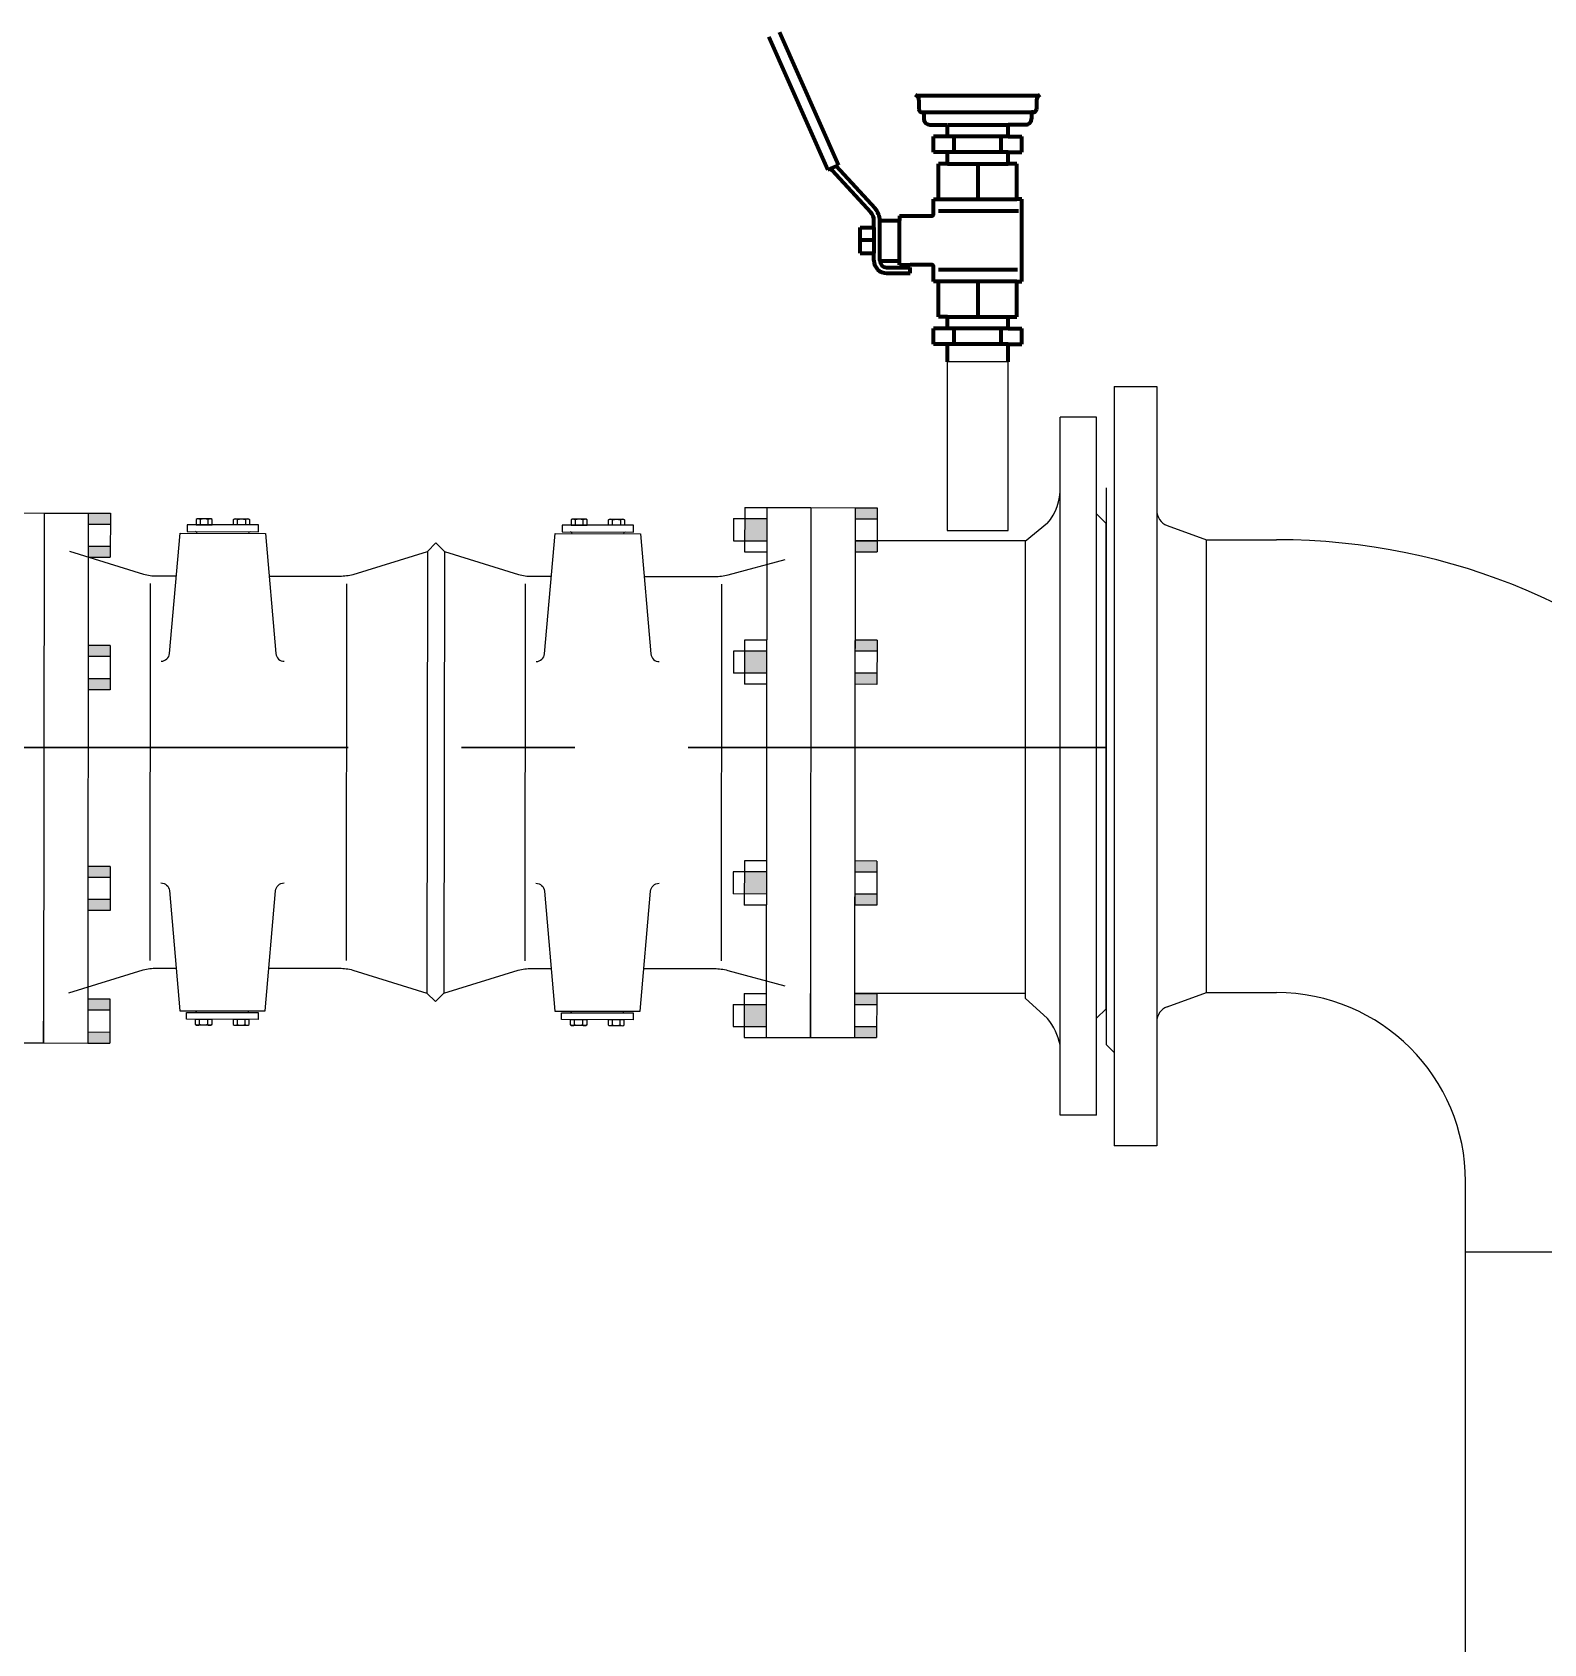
# Model space of a CAD drawing. Header units: inches. Extents: x 191440 to 383551, y 141449 to 284946.
# Drawn here: x 191806.256 to 191807.924, y 141608.805 to 141610.582 of the extents above; entities that cross this region are included whole.
import ezdxf

# ---------------------------------------------------------------- set-up
doc = ezdxf.new("R2010")
doc.units = ezdxf.units.IN
doc.header["$MEASUREMENT"] = 0
doc.linetypes.add('AUSGEZOGEN', pattern=[0])
doc.linetypes.add('CENTER', pattern=[2, 1.25, -0.25, 0.25, -0.25])
for name, color, linetype in [('ARMATURE', 2, 'Continuous'), ('CO', 4, 'Continuous'), ('PIPE', 7, 'AUSGEZOGEN')]:
    doc.layers.add(name, color=color, linetype=linetype)
doc.layers.add('P', color=250, linetype='Continuous', lineweight=100)
doc.layers.add('PIPING', color=40, linetype='Continuous', lineweight=30)

# ---------------------------------------------------------------- blocks, each defined once
blk = doc.blocks.new('FLANGE')
h = blk.add_hatch(color=256)
h.dxf.hatch_style = 1
h.paths.add_polyline_path([(2834.85683, 2262.32532), (2834.86433, 2262.32532), (2834.86433, 2262.31782), (2834.85683, 2262.31782)])
h.paths.add_polyline_path([(2834.85683, 2262.27282), (2834.85683, 2262.28032), (2834.86433, 2262.28032), (2834.86433, 2262.27282)])
h.paths.add_polyline_path([(2834.85683, 2262.39282), (2834.85683, 2262.40032), (2834.86433, 2262.40032), (2834.86433, 2262.39282)])
h.paths.add_polyline_path([(2834.85683, 2262.43782), (2834.85683, 2262.44532), (2834.86433, 2262.44532), (2834.86433, 2262.43782)])
h = blk.add_hatch(color=256)
h.dxf.hatch_style = 1
h.paths.add_polyline_path([(2834.89433, 2262.26907), (2834.89433, 2262.27282), (2834.90183, 2262.27282), (2834.90183, 2262.26907)])
h.paths.add_polyline_path([(2834.89433, 2262.28032), (2834.89433, 2262.28407), (2834.90183, 2262.28407), (2834.90183, 2262.28032)])
h.paths.add_polyline_path([(2834.89433, 2262.31407), (2834.89433, 2262.31782), (2834.90183, 2262.31782), (2834.90183, 2262.31407)])
h.paths.add_polyline_path([(2834.90183, 2262.32907), (2834.90183, 2262.32532), (2834.89433, 2262.32532), (2834.89433, 2262.32907)])
h.paths.add_polyline_path([(2834.90183, 2262.39282), (2834.90183, 2262.38907), (2834.89433, 2262.38907), (2834.89433, 2262.39282)])
h.paths.add_polyline_path([(2834.89433, 2262.40032), (2834.89433, 2262.40407), (2834.90183, 2262.40407), (2834.90183, 2262.40032)])
h.paths.add_polyline_path([(2834.90183, 2262.43782), (2834.90183, 2262.43407), (2834.89433, 2262.43407), (2834.89433, 2262.43782)])
h.paths.add_polyline_path([(2834.90183, 2262.44907), (2834.90183, 2262.44532), (2834.89433, 2262.44532), (2834.89433, 2262.44907)])
for p, q in [((2834.85308, 2262.44532), (2834.85308, 2262.43782)), ((2834.85308, 2262.44532), (2834.86433, 2262.44532)), ((2834.85683, 2262.44907), (2834.85683, 2262.43407)), ((2834.85683, 2262.44907), (2834.86433, 2262.44907)), ((2834.86433, 2262.44907), (2834.86433, 2262.26907)), ((2834.86433, 2262.44907), (2834.87933, 2262.44907)), ((2834.87933, 2262.44907), (2834.87933, 2262.26907)), ((2834.87933, 2262.44907), (2834.87933, 2262.26907)), ((2834.87933, 2262.44907), (2834.89433, 2262.44907)), ((2834.89433, 2262.44907), (2834.89433, 2262.26907)), ((2834.89433, 2262.44907), (2834.90183, 2262.44907)), ((2834.89433, 2262.44532), (2834.90183, 2262.44532)), ((2834.90183, 2262.44907), (2834.90183, 2262.43407)), ((2834.85308, 2262.43782), (2834.86433, 2262.43782)), ((2834.85683, 2262.43407), (2834.86433, 2262.43407)), ((2834.89433, 2262.43782), (2834.90183, 2262.43782)), ((2834.89433, 2262.43407), (2834.90183, 2262.43407)), ((2834.85308, 2262.40032), (2834.85308, 2262.39282)), ((2834.86433, 2262.40032), (2834.85308, 2262.40032)), ((2834.85683, 2262.40407), (2834.85683, 2262.38907)), ((2834.86433, 2262.40407), (2834.85683, 2262.40407)), ((2834.90183, 2262.40407), (2834.89433, 2262.40407)), ((2834.90183, 2262.40032), (2834.89433, 2262.40032)), ((2834.90183, 2262.40407), (2834.90183, 2262.38907)), ((2834.86433, 2262.39282), (2834.85308, 2262.39282)), ((2834.90183, 2262.39282), (2834.89433, 2262.39282)), ((2834.86433, 2262.38907), (2834.85683, 2262.38907)), ((2834.90183, 2262.38907), (2834.89433, 2262.38907)), ((2834.85683, 2262.32907), (2834.85683, 2262.31407)), ((2834.86433, 2262.32907), (2834.85683, 2262.32907)), ((2834.90183, 2262.32907), (2834.89433, 2262.32907)), ((2834.90183, 2262.32907), (2834.90183, 2262.31407)), ((2834.85308, 2262.32532), (2834.85308, 2262.31782)), ((2834.86433, 2262.32532), (2834.85308, 2262.32532)), ((2834.90183, 2262.32532), (2834.89433, 2262.32532)), ((2834.86433, 2262.31782), (2834.85308, 2262.31782)), ((2834.86433, 2262.31407), (2834.85683, 2262.31407)), ((2834.90183, 2262.31782), (2834.89433, 2262.31782)), ((2834.90183, 2262.31407), (2834.89433, 2262.31407)), ((2834.85308, 2262.28032), (2834.85308, 2262.27282)), ((2834.85308, 2262.28032), (2834.86433, 2262.28032)), ((2834.85683, 2262.28407), (2834.85683, 2262.26907)), ((2834.85683, 2262.28407), (2834.86433, 2262.28407)), ((2834.87933, 2262.26907), (2834.87933, 2262.28407)), ((2834.89433, 2262.28407), (2834.90183, 2262.28407)), ((2834.89433, 2262.28032), (2834.90183, 2262.28032)), ((2834.90183, 2262.28407), (2834.90183, 2262.26907)), ((2834.85308, 2262.27282), (2834.86433, 2262.27282)), ((2834.85683, 2262.26907), (2834.86433, 2262.26907)), ((2834.86433, 2262.26907), (2834.87933, 2262.26907)), ((2834.87933, 2262.26907), (2834.89433, 2262.26907)), ((2834.89433, 2262.27282), (2834.90183, 2262.27282)), ((2834.89433, 2262.26907), (2834.90183, 2262.26907))]:
    blk.add_line(p, q)

msp = doc.modelspace()

# ---------------------------------------------------------------- linework, layer by layer
at = {"color": 132}
msp.add_line((191807.16409, 141610.03912), (191807.16359, 141609.49197), dxfattribs=at)
msp.add_line((191807.16409, 141610.03912), (191807.16359, 141609.49197), dxfattribs=at)
at = {"layer": 'ARMATURE', "color": 1}
for p, q in [((191806.38644, 141609.97403), (191806.38606, 141609.55848)), ((191806.60322, 141609.97383), (191806.60284, 141609.55828)), ((191806.8001, 141609.97365), (191806.79972, 141609.5581)), ((191807.01689, 141609.97345), (191807.01651, 141609.5579))]:
    msp.add_line(p, q, dxfattribs=at)
for points in [[(191806.45488, 141610.03884), (191806.45489, 141610.04466), (191806.45374, 141610.04542), (191806.43828, 141610.04543), (191806.43712, 141610.04467), (191806.43712, 141610.03885)], [(191806.47848, 141610.03881), (191806.47849, 141610.04463), (191806.47964, 141610.04539), (191806.4951, 141610.04538), (191806.49626, 141610.04462), (191806.49625, 141610.0388)], [(191806.86855, 141610.03846), (191806.86856, 141610.04428), (191806.8674, 141610.04504), (191806.85194, 141610.04505), (191806.85079, 141610.04429), (191806.85078, 141610.03847)], [(191806.89215, 141610.03844), (191806.89215, 141610.04425), (191806.89331, 141610.04502), (191806.90877, 141610.045), (191806.90992, 141610.04424), (191806.90992, 141610.03842)], [(191806.42719, 141610.03134), (191806.50616, 141610.03127), (191806.50617, 141610.03879), (191806.4272, 141610.03886)], [(191806.84086, 141610.03096), (191806.91983, 141610.03089), (191806.91984, 141610.03841), (191806.84086, 141610.03848)], [(191806.4267, 141609.50109), (191806.50568, 141609.50102), (191806.50567, 141609.4935), (191806.4267, 141609.49357)], [(191806.45438, 141609.49355), (191806.45438, 141609.48773), (191806.45322, 141609.48697), (191806.43776, 141609.48698), (191806.43661, 141609.48775), (191806.43662, 141609.49356)], [(191806.47798, 141609.49353), (191806.47798, 141609.48771), (191806.47913, 141609.48694), (191806.49459, 141609.48693), (191806.49575, 141609.48769), (191806.49575, 141609.49351)], [(191806.84037, 141609.50072), (191806.91934, 141609.50064), (191806.91934, 141609.49312), (191806.84036, 141609.49319)], [(191806.86805, 141609.49317), (191806.86805, 141609.48735), (191806.86689, 141609.48659), (191806.85143, 141609.4866), (191806.85028, 141609.48737), (191806.85028, 141609.49319)], [(191806.89165, 141609.49315), (191806.89164, 141609.48733), (191806.8928, 141609.48657), (191806.90826, 141609.48655), (191806.90941, 141609.48731), (191806.90942, 141609.49313)]]:
    msp.add_lwpolyline(points, close=True, dxfattribs=at)
for points in [[(191806.45044, 141610.03884), (191806.45045, 141610.04466, 0.1715729), (191806.44156, 141610.04467), (191806.44156, 141610.03885)], [(191806.48292, 141610.03881), (191806.48293, 141610.04463, -0.1715729), (191806.49181, 141610.04462), (191806.49181, 141610.0388)], [(191806.86411, 141610.03846), (191806.86411, 141610.04428, 0.1715729), (191806.85523, 141610.04429), (191806.85522, 141610.03847)], [(191806.89659, 141610.03843), (191806.8966, 141610.04425, -0.1715729), (191806.90548, 141610.04424), (191806.90548, 141610.03842)], [(191806.39858, 141609.88846, 0.3888787), (191806.40796, 141609.89704), (191806.41967, 141610.02947), (191806.51368, 141610.02938), (191806.52515, 141609.89693, 0.3888787), (191806.53451, 141609.88834)], [(191806.81225, 141609.88808, 0.3888787), (191806.82163, 141609.89666), (191806.83333, 141610.02909), (191806.92735, 141610.029), (191806.93882, 141609.89655, 0.3888787), (191806.94817, 141609.88796)], [(191806.29743, 141610.00984), (191806.37921, 141609.98442, 0.0655435), (191806.39381, 141609.98248), (191806.41551, 141609.98246, 0.0655435)], [(191806.51775, 141609.98237), (191806.59586, 141609.9823, 0.0655435), (191806.61047, 141609.98421), (191806.69229, 141610.00947)], [(191806.7111, 141610.00946), (191806.79288, 141609.98404, 0.0655435), (191806.80747, 141609.9821), (191806.82918, 141609.98208, 0.0655435)], [(191806.93142, 141609.98199), (191807.00953, 141609.98192, 0.0655435), (191807.02413, 141609.98383), (191807.08715, 141610.00065)], [(191806.39836, 141609.64402, -0.3888787), (191806.40772, 141609.63543), (191806.41918, 141609.50298), (191806.5132, 141609.5029), (191806.52491, 141609.63533, -0.3888787), (191806.53428, 141609.6439)], [(191806.81203, 141609.64364, -0.3888787), (191806.82139, 141609.63505), (191806.83285, 141609.5026), (191806.92687, 141609.50252), (191806.93858, 141609.63495, -0.3888787), (191806.94795, 141609.64352)], [(191806.29698, 141609.52284), (191806.37881, 141609.5481, -0.0655435), (191806.39341, 141609.55001), (191806.41512, 141609.54999, -0.0655435)], [(191806.51736, 141609.5499), (191806.59547, 141609.54983, -0.0655435), (191806.61007, 141609.54789), (191806.69185, 141609.52248)], [(191806.71065, 141609.52246), (191806.79248, 141609.54773, -0.0655435), (191806.80708, 141609.54963), (191806.82878, 141609.54961, -0.0655435)], [(191806.93102, 141609.54952), (191807.00914, 141609.54945, -0.0655435), (191807.02373, 141609.54751), (191807.08672, 141609.53057)], [(191806.44994, 141609.49355), (191806.44994, 141609.48773, -0.1715729), (191806.44105, 141609.48774), (191806.44106, 141609.49356)], [(191806.48242, 141609.49352), (191806.48242, 141609.4877, 0.1715729), (191806.4913, 141609.4877), (191806.49131, 141609.49351)], [(191806.86361, 141609.49317), (191806.8636, 141609.48735, -0.1715729), (191806.85472, 141609.48736), (191806.85473, 141609.49318)], [(191806.89609, 141609.49314), (191806.89609, 141609.48732, 0.1715729), (191806.90497, 141609.48732), (191806.90498, 141609.49314)]]:
    msp.add_lwpolyline(points, format="xyb", dxfattribs=at)
for points in [[(191806.7017, 141610.01887), (191806.69229, 141610.00947), (191806.69185, 141609.52248), (191806.70124, 141609.51307)], [(191806.7017, 141610.01887), (191806.7111, 141610.00946), (191806.71065, 141609.52246), (191806.70124, 141609.51307)]]:
    msp.add_lwpolyline(points, dxfattribs=at)
for centre, radius, start, end in [((191806.43934, 141610.04181), 0.00362, 52.06306, 127.83194), ((191806.45267, 141610.0418), 0.00362, 52.06306, 127.83194), ((191806.48071, 141610.04178), 0.00362, 52.06306, 127.83194), ((191806.49403, 141610.04176), 0.00362, 52.06306, 127.83194), ((191806.85301, 141610.04144), 0.00362, 52.06306, 127.83194), ((191806.86633, 141610.04142), 0.00362, 52.06306, 127.83194), ((191806.89437, 141610.0414), 0.00362, 52.06306, 127.83194), ((191806.9077, 141610.04139), 0.00362, 52.06306, 127.83194), ((191806.43659, 141610.02945), 0.00188, 359.9475, 89.9475), ((191806.49676, 141610.0294), 0.00188, 89.9475, 179.9475), ((191806.85026, 141610.02907), 0.00188, 359.9475, 89.9475), ((191806.91043, 141610.02902), 0.00188, 89.9475, 179.9475), ((191806.43611, 141609.50297), 0.00188, 269.9475, 359.9475), ((191806.49628, 141609.50291), 0.00188, 179.9475, 269.9475), ((191806.84977, 141609.50259), 0.00188, 269.9475, 359.9475), ((191806.90994, 141609.50253), 0.00188, 179.9475, 269.9475), ((191806.43883, 141609.4906), 0.00362, 232.06306, 307.83194), ((191806.45216, 141609.49059), 0.00362, 232.06306, 307.83194), ((191806.4802, 141609.49056), 0.00362, 232.06306, 307.83194), ((191806.49353, 141609.49055), 0.00362, 232.06306, 307.83194), ((191806.8525, 141609.49022), 0.00362, 232.06306, 307.83194), ((191806.86583, 141609.49021), 0.00362, 232.06306, 307.83194), ((191806.89387, 141609.49018), 0.00362, 232.06306, 307.83194), ((191806.90719, 141609.49017), 0.00362, 232.06306, 307.83194)]:
    msp.add_arc(centre, radius, start, end, dxfattribs=at)
at = {"layer": 'CO'}
for p, q in [((191807.44988, 141610.19128), (191807.44988, 141609.35421)), ((191807.49687, 141610.1911), (191807.44988, 141610.1911)), ((191807.49687, 141610.19128), (191807.49687, 141609.35421)), ((191807.44107, 141610.07967), (191807.44107, 141609.46582)), ((191807.50846, 141610.03815), (191807.55174, 141610.0224)), ((191807.55174, 141609.5231), (191807.55174, 141610.0224)), ((191807.55174, 141610.0224), (191807.62904, 141610.0224)), ((191807.50846, 141609.50734), (191807.55174, 141609.5231)), ((191807.55174, 141609.5231), (191807.62904, 141609.5231)), ((191807.44107, 141609.46582), (191807.44988, 141609.45701)), ((191807.49687, 141609.35421), (191807.44988, 141609.35421)), ((191807.83757, 141609.23727), (191807.83757, 141609.31456)), ((191807.83757, 141609.23727), (191808.33687, 141609.23727))]:
    msp.add_line(p, q, dxfattribs=at)
msp.add_lwpolyline([(191807.83757, 141604.76171), (191807.83757, 141609.23727)], dxfattribs=at)
for centre, radius, start, end in [((191807.51449, 141610.05471), 0.01762, 180, 250), ((191807.62904, 141609.31456), 0.70783, 0, 90), ((191807.51449, 141609.49078), 0.01762, 110, 180), ((191807.62904, 141609.31456), 0.20853, 0, 90)]:
    msp.add_arc(centre, radius, start, end, dxfattribs=at)
at = {"layer": 'P', "color": 6, "linetype": 'Continuous'}
for p, q in [((191807.13407, 141610.43031), (191807.06906, 141610.57678)), ((191807.14591, 141610.43556), (191807.0809, 141610.58203)), ((191807.23193, 141610.51241), (191807.36686, 141610.51241)), ((191807.2346, 141610.50717), (191807.2346, 141610.49698)), ((191807.36419, 141610.50717), (191807.36419, 141610.49698)), ((191807.23784, 141610.49374), (191807.23999, 141610.49374)), ((191807.23999, 141610.49374), (191807.23999, 141610.48649)), ((191807.23999, 141610.49374), (191807.36095, 141610.49374)), ((191807.36095, 141610.49374), (191807.35879, 141610.49374)), ((191807.35879, 141610.49374), (191807.35879, 141610.48649)), ((191807.24647, 141610.48001), (191807.26591, 141610.48001)), ((191807.26591, 141610.46688), (191807.25079, 141610.46688)), ((191807.25079, 141610.4496), (191807.25079, 141610.46688)), ((191807.26591, 141610.46688), (191807.26591, 141610.48001)), ((191807.33287, 141610.46688), (191807.26591, 141610.46688)), ((191807.26699, 141610.48001), (191807.33287, 141610.48001)), ((191807.27347, 141610.4496), (191807.27347, 141610.46688)), ((191807.32531, 141610.4496), (191807.32531, 141610.46688)), ((191807.33287, 141610.46688), (191807.33287, 141610.48001)), ((191807.35231, 141610.48001), (191807.33287, 141610.48001)), ((191807.33287, 141610.46688), (191807.34799, 141610.46688)), ((191807.34799, 141610.4496), (191807.34799, 141610.46688)), ((191807.26591, 141610.4496), (191807.25079, 141610.4496)), ((191807.26591, 141610.43681), (191807.26591, 141610.4496)), ((191807.33287, 141610.4496), (191807.26591, 141610.4496)), ((191807.33287, 141610.43681), (191807.33287, 141610.4496)), ((191807.33287, 141610.4496), (191807.34799, 141610.4496)), ((191807.14591, 141610.43556), (191807.13407, 141610.43031)), ((191807.18623, 141610.3877), (191807.14312, 141610.43432)), ((191807.26591, 141610.43681), (191807.25619, 141610.43681)), ((191807.25619, 141610.39793), (191807.25619, 141610.43681)), ((191807.26591, 141610.43681), (191807.33287, 141610.43681)), ((191807.29939, 141610.43681), (191807.29939, 141610.39793)), ((191807.34259, 141610.43681), (191807.33287, 141610.43681)), ((191807.34259, 141610.39793), (191807.34259, 141610.43681)), ((191807.18147, 141610.3833), (191807.13869, 141610.42957)), ((191807.25079, 141610.38173), (191807.25079, 141610.39793)), ((191807.25079, 141610.39793), (191807.25619, 141610.39793)), ((191807.25619, 141610.39793), (191807.34259, 141610.39793)), ((191807.34799, 141610.39793), (191807.34259, 141610.39793)), ((191807.34799, 141610.30721), (191807.34799, 141610.39793)), ((191807.213, 141610.37957), (191807.213, 141610.3745)), ((191807.213, 141610.37957), (191807.24863, 141610.37957)), ((191807.25619, 141610.38497), (191807.34431, 141610.38497)), ((191807.1698, 141610.36661), (191807.18492, 141610.36661)), ((191807.1698, 141610.33853), (191807.1698, 141610.36661)), ((191807.18492, 141610.36661), (191807.18492, 141610.3745)), ((191807.18492, 141610.36661), (191807.18492, 141610.33853)), ((191807.1914, 141610.3745), (191807.213, 141610.3745)), ((191807.1914, 141610.3303), (191807.1914, 141610.3745)), ((191807.213, 141610.32557), (191807.213, 141610.3745)), ((191807.18492, 141610.35257), (191807.1698, 141610.35257)), ((191807.1698, 141610.33853), (191807.18492, 141610.33853)), ((191807.18492, 141610.3303), (191807.18492, 141610.33853)), ((191807.1914, 141610.32987), (191807.213, 141610.32987)), ((191807.213, 141610.32557), (191807.2249, 141610.32557)), ((191807.24863, 141610.32557), (191807.2249, 141610.32557)), ((191807.19896, 141610.32274), (191807.2249, 141610.32274)), ((191807.19896, 141610.31626), (191807.2249, 141610.31626)), ((191807.2249, 141610.31626), (191807.2249, 141610.32274)), ((191807.25079, 141610.30721), (191807.25079, 141610.32341)), ((191807.25619, 141610.30721), (191807.25079, 141610.30721)), ((191807.34344, 141610.32017), (191807.25619, 141610.32017)), ((191807.25619, 141610.26833), (191807.25619, 141610.30721)), ((191807.34259, 141610.30721), (191807.25619, 141610.30721)), ((191807.29939, 141610.30721), (191807.29939, 141610.26833)), ((191807.34259, 141610.26833), (191807.34259, 141610.30721)), ((191807.34259, 141610.30721), (191807.34799, 141610.30721)), ((191807.26591, 141610.25538), (191807.25079, 141610.25538)), ((191807.25079, 141610.2381), (191807.25079, 141610.25538)), ((191807.26591, 141610.26833), (191807.25619, 141610.26833)), ((191807.26591, 141610.26833), (191807.33287, 141610.26833)), ((191807.26591, 141610.25538), (191807.26591, 141610.26833)), ((191807.33287, 141610.25538), (191807.26591, 141610.25538)), ((191807.27347, 141610.2381), (191807.27347, 141610.25538)), ((191807.32531, 141610.2381), (191807.32531, 141610.25538)), ((191807.33287, 141610.26833), (191807.34259, 141610.26833)), ((191807.33287, 141610.25538), (191807.33287, 141610.26833)), ((191807.33287, 141610.25538), (191807.34799, 141610.25538)), ((191807.34799, 141610.2381), (191807.34799, 141610.25538)), ((191807.26591, 141610.2381), (191807.25079, 141610.2381)), ((191807.26591, 141610.21866), (191807.26591, 141610.2381)), ((191807.33287, 141610.2381), (191807.26591, 141610.2381)), ((191807.33287, 141610.21866), (191807.33287, 141610.2381)), ((191807.33287, 141610.2381), (191807.34799, 141610.2381))]:
    msp.add_line(p, q, dxfattribs=at)
for centre, radius, start, end in [((191807.22812, 141610.50717), 0.00648, 0, 65.79907), ((191807.37067, 141610.50717), 0.00648, 114.20093, 180), ((191807.23784, 141610.49698), 0.00324, 180, 270), ((191807.24647, 141610.48649), 0.00648, 180, 270), ((191807.35231, 141610.48649), 0.00648, 270, 0), ((191807.36095, 141610.49698), 0.00324, 270, 0), ((191807.1492, 141610.43918), 0.01424, 211.88143, 223.0975), ((191807.17196, 141610.3745), 0.01296, 0, 42.75543), ((191807.17196, 141610.3745), 0.01944, 0, 42.75543), ((191807.24863, 141610.38173), 0.00216, 270, 0), ((191807.19896, 141610.3303), 0.01404, 180, 270), ((191807.19896, 141610.3303), 0.00756, 180, 270), ((191807.24863, 141610.32341), 0.00216, 0, 90)]:
    msp.add_arc(centre, radius, start, end, dxfattribs=at)
at = {"layer": 'PIPE'}
for p, q in [((191807.39038, 141609.388), (191807.39038, 141610.15749)), ((191807.43057, 141610.15749), (191807.39038, 141610.15749)), ((191807.43057, 141609.388), (191807.43057, 141610.15749)), ((191807.37657, 141610.04051), (191807.35185, 141610.02035)), ((191807.44107, 141610.04032), (191807.43057, 141610.05081)), ((191807.44107, 141609.50518), (191807.44107, 141610.04032)), ((191807.35185, 141610.02035), (191807.35185, 141609.51678)), ((191807.37657, 141609.49444), (191807.35185, 141609.51678)), ((191807.44107, 141609.50518), (191807.43057, 141609.49468)), ((191807.43057, 141609.388), (191807.39038, 141609.388))]:
    msp.add_line(p, q, dxfattribs=at)
msp.add_lwpolyline([(191807.33287, 141610.21866), (191807.26589, 141610.21866), (191807.26589, 141610.03267), (191807.33287, 141610.03267)], close=True, dxfattribs=at)
for points in [[(191807.35291, 141610.02122), (191807.16407, 141610.02122)], [(191807.35185, 141609.52204), (191807.16362, 141609.52204)]]:
    msp.add_lwpolyline(points, dxfattribs=at)
for centre, radius, start, end in [((191807.33034, 141610.07884), 0.06005, 320.33672, 1.29445), ((191807.3196, 141609.4496), 0.0725, 12.50617, 38.20525)]:
    msp.add_arc(centre, radius, start, end, dxfattribs=at)
at = {"layer": 'PIPING', "color": 8, "linetype": 'CENTER', "ltscale": 0.5}
msp.add_lwpolyline([(191779.98003, 141609.79321), (191807.44107, 141609.79321)], dxfattribs=at)

# ---------------------------------------------------------------- block references
at = {"xscale": 3.246671546226473, "yscale": 3.246671546226473, "zscale": 3.246671546226473, "rotation": 359.9475014826374}
for p in [(182596.4668, 134273.06515), (182595.62096, 134273.0592)]:
    msp.add_blockref('FLANGE', p, dxfattribs=at)

doc.saveas('drawing.dxf')
